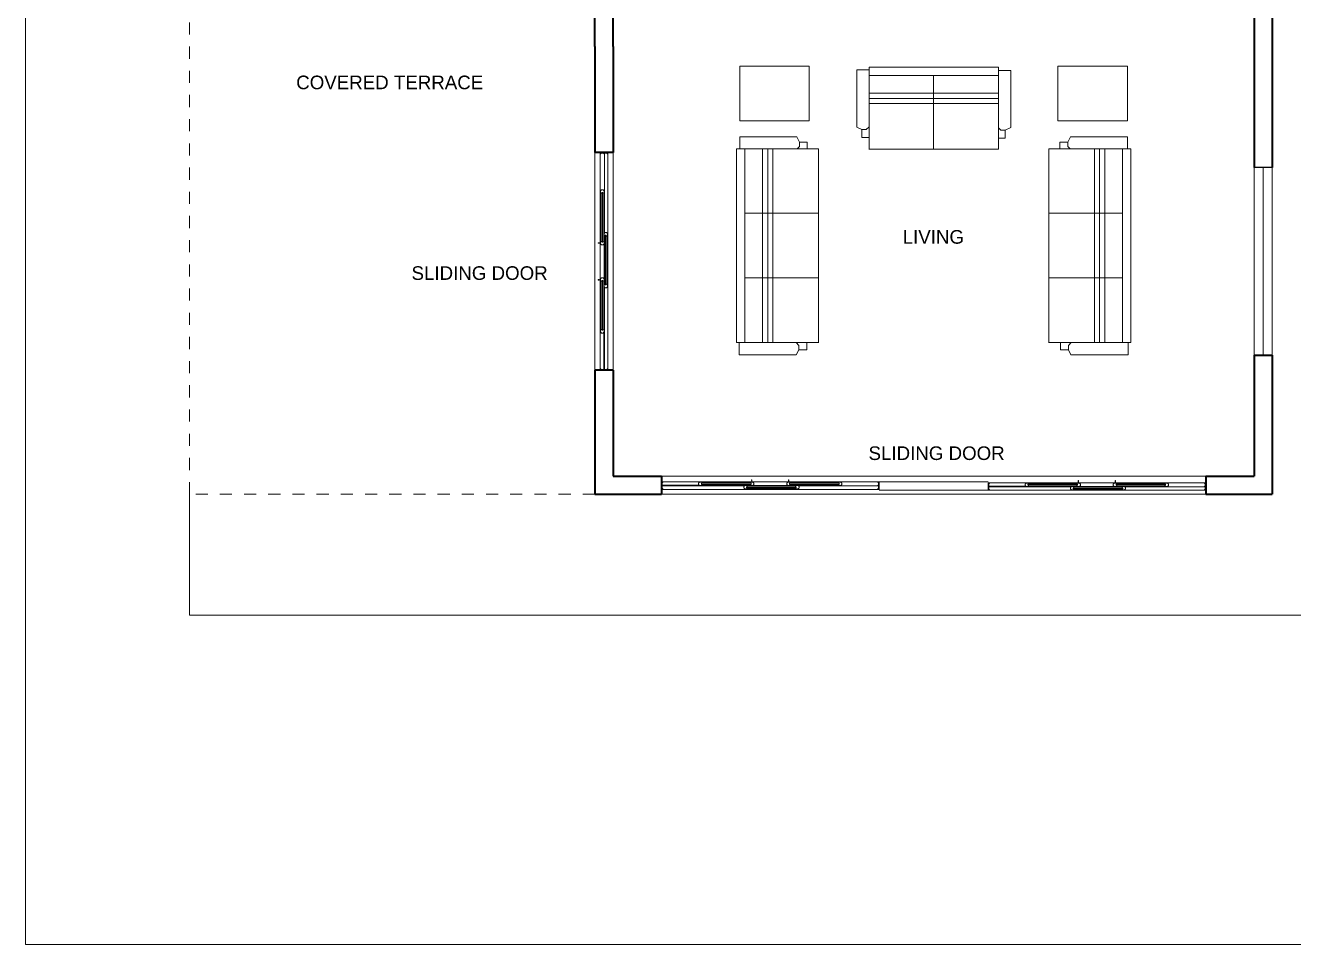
# Model space of a CAD drawing. Header units: inches. Extents: x 347.6 to 376.3, y -51.1 to -35.7.
# Drawn here: x 347.62 to 358.11, y -51.08 to -43.48 of the extents above; entities that cross this region are included whole.
import ezdxf
from ezdxf.enums import TextEntityAlignment as Align

# ---------------------------------------------------------------- set-up
doc = ezdxf.new("R2010")
doc.units = ezdxf.units.IN
doc.header["$LTSCALE"] = 0.4
doc.header["$MEASUREMENT"] = 0
doc.linetypes.add('HIDDEN', pattern=[9.525, 6.35, -3.175])
doc.layers.get('0').update_dxf_attribs({"lineweight": 13})
for name, color, linetype, lineweight in [('A-WALL', 7, 'Continuous', 35), ('casa', 4, 'Continuous', 5), ('CASCO', 86, 'Continuous', 5), ('DIM', 6, 'Continuous', 5), ('inne_gulv', 252, 'Continuous', 15), ('MOBILIARIO', 4, 'Continuous', 9), ('muro', 2, 'Continuous', 30)]:
    doc.layers.add(name, color=color, linetype=linetype, lineweight=lineweight)
doc.styles.add('COTA50', font='swissci.ttf', dxfattribs={"height": 0.09})

# ---------------------------------------------------------------- blocks, each defined once
blk = doc.blocks.new('A$C58626E39')
at = {"layer": 'casa', "color": 1}
for p, q in [((0.035, 3.224), (0.035, 3.201)), ((0.046, 3.201), (0.035, 3.201)), ((0.046, 3.213), (0.046, 3.201)), ((0.092, 3.213), (0.046, 3.213)), ((0.092, 3.213), (0.092, 3.201)), ((0.103, 3.201), (0.092, 3.201)), ((0.103, 3.213), (0.103, 3.201)), ((0.148, 3.213), (0.103, 3.213)), ((0.148, 3.213), (0.148, 3.201)), ((0.16, 3.201), (0.148, 3.201)), ((0.16, 3.224), (0.16, 3.201)), ((0.041, 2.555), (0.041, 2.594)), ((0.052, 2.594), (0.041, 2.594)), ((0.052, 2.594), (0.041, 2.594)), ((0.041, 1.745), (0.041, 2.555)), ((0.052, 2.549), (0.041, 2.555)), ((0.052, 2.606), (0.052, 2.594)), ((0.086, 2.606), (0.052, 2.606)), ((0.052, 2.606), (0.052, 2.594)), ((0.06, 2.549), (0.052, 2.549)), ((0.06, 2.549), (0.06, 2.56)), ((0.077, 2.56), (0.06, 2.56)), ((0.06, 1.751), (0.06, 2.549)), ((0.077, 2.549), (0.077, 2.56)), ((0.077, 1.751), (0.077, 2.549)), ((0.085, 2.549), (0.077, 2.549)), ((0.085, 2.549), (0.097, 2.555)), ((0.086, 2.606), (0.086, 2.594)), ((0.097, 2.594), (0.086, 2.594)), ((0.097, 2.594), (0.097, 2.555)), ((0.097, 2.555), (0.097, 2.002)), ((0.097, 2.073), (0.097, 1.87)), ((0.143, 1.898), (0.109, 1.898)), ((0.109, 1.898), (0.109, 1.887)), ((0.143, 1.898), (0.143, 1.887)), ((0.015, 1.73), (0, 1.73)), ((0, 1.73), (0, 1.723)), ((0, 1.723), (0.015, 1.723)), ((0.015, 1.723), (0.015, 1.73)), ((0.041, 1.728), (0.015, 1.728)), ((0.041, 1.725), (0.015, 1.725)), ((0.052, 1.751), (0.041, 1.745)), ((0.041, 1.745), (0.041, 1.705)), ((0.052, 1.705), (0.041, 1.705)), ((0.06, 1.751), (0.052, 1.751)), ((0.052, 1.694), (0.052, 1.705)), ((0.086, 1.694), (0.052, 1.694)), ((0.06, 1.739), (0.06, 1.751)), ((0.077, 1.739), (0.06, 1.739)), ((0.077, 1.739), (0.077, 1.751)), ((0.085, 1.751), (0.077, 1.751)), ((0.085, 1.751), (0.097, 1.745)), ((0.097, 1.705), (0.086, 1.705)), ((0.086, 1.694), (0.086, 1.705)), ((0.097, 1.847), (0.097, 1.887)), ((0.109, 1.887), (0.097, 1.887)), ((0.109, 1.841), (0.097, 1.847)), ((0.097, 1.847), (0.097, 1.037)), ((0.097, 1.705), (0.097, 1.745)), ((0.117, 1.841), (0.109, 1.841)), ((0.134, 1.853), (0.117, 1.853)), ((0.117, 1.841), (0.117, 1.853)), ((0.117, 1.043), (0.117, 1.841)), ((0.134, 1.841), (0.134, 1.853)), ((0.142, 1.841), (0.134, 1.841)), ((0.134, 1.043), (0.134, 1.841)), ((0.142, 1.841), (0.154, 1.847)), ((0.154, 1.887), (0.143, 1.887)), ((0.154, 1.887), (0.154, 1.847)), ((0.154, 1.037), (0.154, 1.847)), ((0, 1.113), (0, 1.12)), ((0, 1.12), (0.015, 1.12)), ((0.015, 1.113), (0, 1.113)), ((0.015, 1.12), (0.015, 1.113)), ((0.041, 1.118), (0.015, 1.118)), ((0.041, 1.115), (0.015, 1.115)), ((0.052, 1.138), (0.041, 1.138)), ((0.041, 1.098), (0.041, 1.138)), ((0.052, 1.092), (0.041, 1.098)), ((0.041, 1.098), (0.041, 0.288)), ((0.086, 1.149), (0.052, 1.149)), ((0.052, 1.149), (0.052, 1.138)), ((0.06, 1.092), (0.052, 1.092)), ((0.077, 1.104), (0.06, 1.104)), ((0.06, 1.104), (0.06, 1.092)), ((0.06, 1.092), (0.06, 0.294)), ((0.077, 1.104), (0.077, 1.092)), ((0.085, 1.092), (0.077, 1.092)), ((0.077, 1.092), (0.077, 0.294)), ((0.085, 1.092), (0.097, 1.098)), ((0.086, 1.149), (0.086, 1.138)), ((0.097, 1.138), (0.086, 1.138)), ((0.097, 1.138), (0.097, 1.098)), ((0.109, 1.043), (0.097, 1.037)), ((0.097, 1.037), (0.097, 0.998)), ((0.109, 0.998), (0.097, 0.998)), ((0.097, 0.288), (0.097, 0.998)), ((0.117, 1.043), (0.109, 1.043)), ((0.109, 0.986), (0.109, 0.998)), ((0.143, 0.986), (0.109, 0.986)), ((0.117, 1.032), (0.117, 1.043)), ((0.134, 1.032), (0.117, 1.032)), ((0.142, 1.043), (0.134, 1.043)), ((0.134, 1.032), (0.134, 1.043)), ((0.142, 1.043), (0.154, 1.037)), ((0.143, 0.986), (0.143, 0.998)), ((0.154, 0.998), (0.143, 0.998)), ((0.154, 0.998), (0.154, 1.037)), ((0.052, 0.294), (0.041, 0.288)), ((0.041, 0.288), (0.041, 0.249)), ((0.052, 0.249), (0.041, 0.249)), ((0.06, 0.294), (0.052, 0.294)), ((0.052, 0.237), (0.052, 0.249)), ((0.086, 0.237), (0.052, 0.237)), ((0.06, 0.294), (0.06, 0.283)), ((0.077, 0.283), (0.06, 0.283)), ((0.085, 0.294), (0.077, 0.294)), ((0.077, 0.294), (0.077, 0.283)), ((0.085, 0.294), (0.097, 0.288)), ((0.086, 0.237), (0.086, 0.249)), ((0.097, 0.249), (0.086, 0.249)), ((0.097, 0.249), (0.097, 0.288)), ((0.046, -0.355), (0.035, -0.355)), ((0.035, -0.378), (0.035, -0.355)), ((0.046, -0.367), (0.046, -0.355)), ((0.092, -0.367), (0.046, -0.367)), ((0.092, -0.367), (0.092, -0.355)), ((0.103, -0.355), (0.092, -0.355)), ((0.103, -0.367), (0.103, -0.355)), ((0.148, -0.367), (0.103, -0.367)), ((0.148, -0.367), (0.148, -0.355)), ((0.16, -0.355), (0.148, -0.355)), ((0.16, -0.378), (0.16, -0.355))]:
    blk.add_line(p, q, dxfattribs=at)
at = {"layer": 'casa', "color": 252}
for p, q in [((0.035, -0.378), (0.035, 3.201)), ((0.103, 3.213), (0.103, 1.887)), ((0.16, 3.224), (0.16, -0.355)), ((0.103, -0.355), (0.103, 0.998)), ((0.092, -0.367), (0.092, 0.249))]:
    blk.add_line(p, q, dxfattribs=at)
at = {"layer": 'DIM', "ltscale": 3}
for p, q in [((0.16, 3.224), (0.035, 3.224)), ((0.16, -0.378), (0.035, -0.378))]:
    blk.add_line(p, q, dxfattribs=at)
blk = doc.blocks.new('mue')
at = {"linetype": 'ByBlock'}
blk.add_line((80.579, -0.686), (80.579, -0.654), dxfattribs=at)
at = {"layer": 'MOBILIARIO'}
for p, q in [((78.578, -0.679), (78.578, -1.236)), ((78.578, -0.679), (78.698, -0.679)), ((78.698, -0.654), (80.579, -0.654)), ((78.698, -0.654), (78.698, -1.45)), ((78.698, -0.734), (80.579, -0.734)), ((79.325, -0.736), (79.325, -1.45)), ((79.955, -0.738), (79.955, -1.45)), ((80.579, -0.654), (80.579, -1.45)), ((80.698, -0.687), (80.579, -0.687)), ((80.698, -0.687), (80.698, -1.242)), ((78.697, -0.907), (80.578, -0.907)), ((78.697, -0.958), (80.578, -0.958)), ((78.697, -1.008), (80.578, -1.008)), ((78.578, -1.236), (78.627, -1.261)), ((78.627, -1.261), (78.67, -1.261)), ((78.627, -1.337), (78.627, -1.261)), ((78.627, -1.337), (78.698, -1.337)), ((78.67, -1.261), (78.698, -1.234)), ((80.602, -1.268), (80.579, -1.244)), ((80.579, -1.343), (80.646, -1.343)), ((80.646, -1.268), (80.602, -1.268)), ((80.646, -1.268), (80.698, -1.242)), ((80.646, -1.268), (80.646, -1.343)), ((78.695, -1.45), (80.579, -1.45))]:
    blk.add_line(p, q, dxfattribs=at)
blk = doc.blocks.new('muegl')
at = {"linetype": 'ByBlock'}
blk.add_line((40.169, -8.251), (40.169, -8.224), dxfattribs=at)
at = {"layer": 'MOBILIARIO'}
for p, q in [((38.999, -8.245), (38.999, -8.719)), ((38.999, -8.245), (39.1, -8.245)), ((39.1, -8.224), (40.169, -8.224)), ((39.1, -8.224), (39.1, -8.901)), ((40.169, -8.224), (40.169, -8.901)), ((40.169, -8.224), (40.169, -8.224)), ((40.169, -8.224), (40.169, -8.901)), ((40.271, -8.251), (40.169, -8.251)), ((40.271, -8.251), (40.271, -8.724)), ((39.1, -8.292), (40.169, -8.292)), ((39.633, -8.294), (39.633, -8.901)), ((39.099, -8.482), (40.169, -8.482)), ((39.1, -8.439), (40.169, -8.439)), ((39.099, -8.525), (40.169, -8.525)), ((38.999, -8.719), (39.04, -8.74)), ((39.04, -8.74), (39.077, -8.74)), ((39.04, -8.804), (39.04, -8.74)), ((39.04, -8.804), (39.1, -8.804)), ((39.077, -8.74), (39.1, -8.717)), ((40.189, -8.746), (40.169, -8.726)), ((40.226, -8.746), (40.189, -8.746)), ((40.226, -8.746), (40.271, -8.724)), ((40.226, -8.746), (40.226, -8.81)), ((39.098, -8.901), (40.169, -8.901)), ((40.169, -8.81), (40.226, -8.81))]:
    blk.add_line(p, q, dxfattribs=at)
blk = doc.blocks.new('loisfd')
at = {"layer": 'MOBILIARIO'}
for points in [[(367.608, -21.148), (368.058, -21.148), (368.058, -21.722), (367.608, -21.722)], [(367.608, -23.779), (368.058, -23.779), (368.058, -24.354), (367.608, -24.354)]]:
    blk.add_lwpolyline(points, close=True, dxfattribs=at)
at = {"layer": 'inne_gulv', "rotation": 270}
blk.add_blockref('muegl', (376.275, 16.882), dxfattribs=at)
at = {"layer": 'MOBILIARIO', "xscale": 0.8505063072327061, "yscale": 0.8505063072327061, "zscale": 0.8505063072327061}
blk.add_blockref('mue', (298.842, -20.565), dxfattribs=at)
at = {"layer": 'MOBILIARIO', "xscale": -0.8505063072327061, "yscale": 0.8505063072327061, "zscale": 0.8505063072327099, "rotation": 180}
blk.add_blockref('mue', (298.842, -24.938), dxfattribs=at)

msp = doc.modelspace()

# ---------------------------------------------------------------- linework, layer by layer
at = {"layer": 'A-WALL'}
for p, q in [((352.329, -43.652), (352.329, -38.005)), ((352.479, -43.652), (352.479, -38.155)), ((357.779, -42.331), (357.779, -44.652)), ((357.929, -42.331), (357.929, -44.652)), ((352.329, -43.652), (352.329, -44.527)), ((352.479, -43.652), (352.479, -44.527)), ((352.479, -44.527), (352.329, -44.527)), ((357.779, -46.202), (357.929, -46.202)), ((357.779, -46.202), (357.779, -47.202)), ((357.929, -46.202), (357.929, -47.352)), ((352.329, -46.327), (352.329, -47.352)), ((352.479, -46.327), (352.329, -46.327)), ((352.479, -46.327), (352.479, -47.202)), ((352.479, -47.202), (352.879, -47.202)), ((352.879, -47.202), (352.879, -47.352)), ((357.379, -47.202), (357.779, -47.202)), ((357.379, -47.202), (357.379, -47.352)), ((352.329, -47.352), (352.479, -47.352)), ((352.479, -47.352), (352.879, -47.352)), ((357.379, -47.352), (357.929, -47.352))]:
    msp.add_line(p, q, dxfattribs=at)
at = {"layer": 'A-WALL', "lineweight": 25}
msp.add_line((357.929, -44.652), (357.779, -44.652), dxfattribs=at)
at = {"layer": 'inne_gulv', "linetype": 'HIDDEN', "ltscale": 0.02}
for p, q in [((348.979, -47.352), (348.979, -42.902)), ((352.329, -47.352), (348.979, -47.352))]:
    msp.add_line(p, q, dxfattribs=at)
at = {"layer": 'inne_gulv'}
for p, q in [((352.329, -44.527), (352.329, -46.327)), ((352.479, -44.527), (352.479, -46.327)), ((357.779, -44.652), (357.779, -46.202)), ((357.854, -44.652), (357.854, -46.202)), ((357.929, -46.202), (357.929, -44.652)), ((357.379, -47.202), (352.879, -47.202)), ((354.679, -47.25), (355.579, -47.25)), ((348.979, -47.352), (348.979, -48.352)), ((352.879, -47.352), (357.379, -47.352)), ((355.579, -47.32), (354.679, -47.32)), ((358.929, -48.352), (348.979, -48.352))]:
    msp.add_line(p, q, dxfattribs=at)
msp.add_lwpolyline([(347.621, -35.662), (376.276, -35.662), (376.276, -51.075), (347.621, -51.075)], close=True, dxfattribs=at)

# ---------------------------------------------------------------- block references
at = {"layer": 'inne_gulv', "rotation": 90}
msp.add_blockref('loisfd', (332.378, -411.873), dxfattribs=at)
at = {"layer": 'muro', "extrusion": (-8.31568e-10, 7.40995e-12, -1), "xscale": -0.499734266508483, "yscale": 0.499734266508483, "zscale": -0.499734266508483, "rotation": 359.9999999599581}
msp.add_blockref('A$C58626E39', (-352.356, -46.138, 0), dxfattribs=at)
at = {"layer": 'muro', "extrusion": (7.40995e-12, 8.31568e-10, -1), "xscale": -0.4997342665084972, "yscale": 0.4997342665084972, "zscale": -0.4997342665084972, "rotation": 89.99999995995812}
for p in [(-353.068, -47.232, 0), (-355.768, -47.24, 0)]:
    msp.add_blockref('A$C58626E39', p, dxfattribs=at)

# ---------------------------------------------------------------- texts
at = {"layer": 'CASCO', "style": 'COTA50', "width": 1.2}
for s, p in [('COVERED TERRACE', (350.633, -43.948, 0.623)), ('LIVING', (355.127, -45.225, 0.098)), ('SLIDING DOOR', (351.376, -45.524, 0.098)), ('SLIDING DOOR', (355.154, -47.013, 0.098))]:
    msp.add_text(s, height=0.1125, dxfattribs=at).set_placement(p, align=Align.MIDDLE)

doc.saveas('drawing.dxf')
